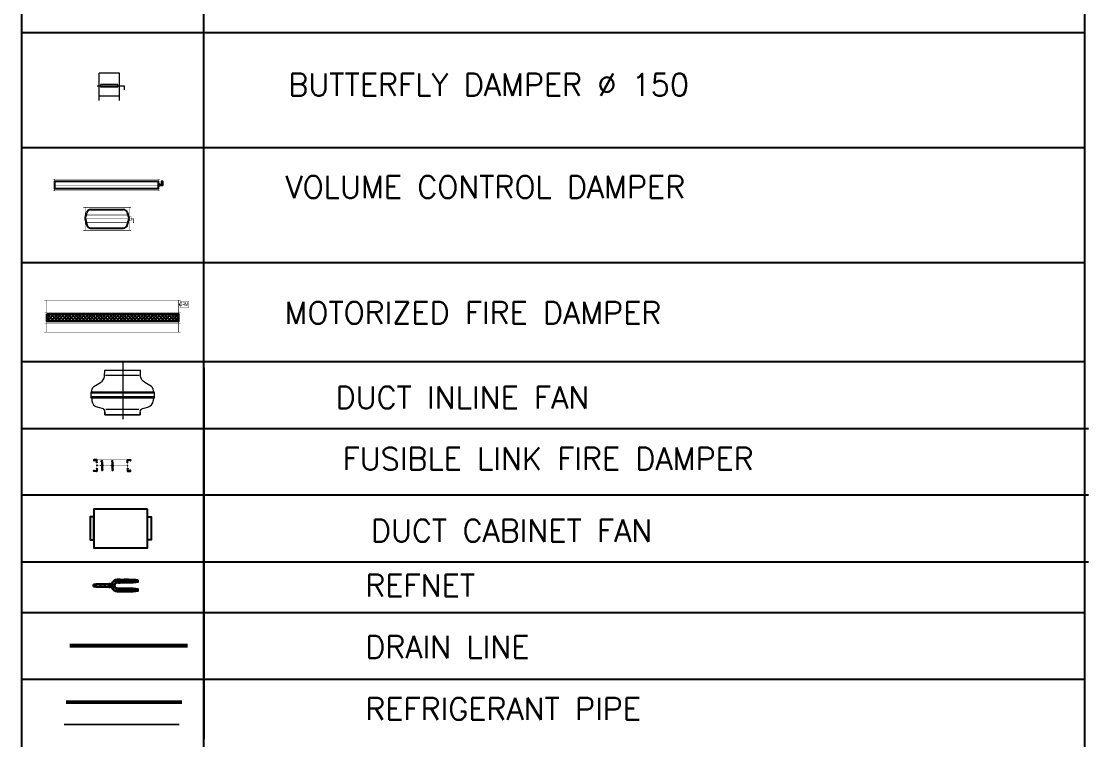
# Model space of a CAD drawing. Header units: millimetres. Extents: x 148480 to 578986, y 39883 to 155062.
# Drawn here: x 375011 to 388940, y 110873 to 120244 of the extents above; entities that cross this region are included whole.
import ezdxf

# ---------------------------------------------------------------- set-up
doc = ezdxf.new("R2010")
doc.units = ezdxf.units.MM
doc.linetypes.add('HIDDEN', pattern=[0.375, 0.25, -0.125])
for name, color, linetype in [('150 dia butterfly damper', 20, 'Continuous'), ('Layer1', 7, 'Continuous'), ('M HVAC DRAIN PIPE', 30, 'Continuous'), ('M HVAC MOTORIZED FIRE DAMPER', 1, 'Continuous'), ('M HVAC-Volume Control Damper', 3, 'Continuous'), ('M-HVAC ELLIPTICAL DUCT', 6, 'Continuous'), ('M-HVAC VRV PIPE', 4, 'Continuous'), ('M-HVAC-SUPPLY AIR DUCT', 4, 'Continuous'), ('M-HVAC-TEXT', 7, 'Continuous'), ('M-LP-HVAC-FFD', 7, 'Continuous')]:
    doc.layers.add(name, color=color, linetype=linetype)
for name, color, linetype, lineweight in [('M-HVAC-CONTROL DAMPERS', 210, 'Continuous', 15), ('M-HVAC-Volume Control Damper', 3, 'Continuous', 9), ("M-NT-HVAC-EXHAUST FAN'", 5, 'Continuous', 15), ('vrv text', 90, 'Continuous', 30)]:
    doc.layers.add(name, color=color, linetype=linetype, lineweight=lineweight)
doc.styles.add('AE', font='arial.ttf', dxfattribs={"width": 0.6, "height": 200})
doc.styles.add('MtX_romans_shx', font='romans.shx')
doc.styles.add('R', font='romans.shx')

# ---------------------------------------------------------------- blocks, each defined once
blk = doc.blocks.new('*U214')
at = {"layer": 'M HVAC-Volume Control Damper'}
for points in [[(-25, -5), (-25, 5), (-50, 5), (-50, 50), (-60, 50), (-60, -5), (-25, -5)], [(1349, 50), (0, 50), (0, -50), (1349, -50)]]:
    blk.add_lwpolyline(points, close=True, dxfattribs=at)
at = {"layer": 'M HVAC-Volume Control Damper', "const_width": 5}
for points in [[(1349, -75), (1349, -75), (-25, -75), (0, -75), (0, 75), (-25, 75), (0, 75), (1349, 75), (1374, 75), (1349, 75), (1349, -75), (1374, -75), (1349, -75)], [(1349, 0), (0, 0)]]:
    blk.add_lwpolyline(points, dxfattribs=at)
blk.add_lwpolyline([(0, -25), (0, 25), (-25, 25), (-25, -25)], close=True, dxfattribs=at)
blk = doc.blocks.new('*U215')
at = {"layer": 'M HVAC MOTORIZED FIRE DAMPER'}
h = blk.add_hatch(dxfattribs=at)
h.set_pattern_fill('ANSI37', color=256, scale=10, style=0)
h.set_pattern_definition([(45, (-12143.204, 9376.83), (-22.45064, 22.45064), []), (135, (-12143.204, 9376.83), (-22.45064, -22.45064), [])])
h.paths.add_polyline_path([(1722, 50), (0, 50), (0, -50), (1722, -50)])
blk.add_line((0, 173), (-21, 173), dxfattribs=at)
for points, const_width in [([(-132, 133), (-21, 133), (-21, 213), (-132, 213)], 4), ([(0, 75), (1722, 75), (1722, 231), (0, 231)], 5), ([(0, -75), (1722, -75), (1722, -187), (0, -187)], 5)]:
    blk.add_lwpolyline(points, close=True, dxfattribs=dict(at, const_width=const_width))
at = {"layer": 'M HVAC MOTORIZED FIRE DAMPER', "const_width": 5}
for points in [[(-25, 231), (1755, 231)], [(1722, -75), (1722, -75), (-25, -75), (0, -75), (0, 75), (-25, 75), (0, 75), (1722, 75), (1747, 75), (1722, 75), (1722, -75), (1747, -75), (1722, -75)], [(-25, -187), (1755, -187)]]:
    blk.add_lwpolyline(points, dxfattribs=at)
at = {"layer": 'M HVAC MOTORIZED FIRE DAMPER'}
blk.add_lwpolyline([(1722, 50), (0, 50), (0, -50), (1722, -50)], close=True, dxfattribs=at)
at = {"layer": 'M HVAC MOTORIZED FIRE DAMPER', "style": 'AE', "width": 0.6}
blk.add_text('MFD', height=50, dxfattribs=at).set_placement((-125, 152))
blk = doc.blocks.new('*U216')
at = {"layer": 'M HVAC-Volume Control Damper', "color": 6}
for p, q in [((144633, -122710), (145064, -122710)), ((144562, -122830), (144585, -122747)), ((144562, -122830), (144585, -122913)), ((145112, -122745), (145138, -122830)), ((145112, -122915), (145138, -122830)), ((144633, -122950), (145064, -122950))]:
    blk.add_line(p, q, dxfattribs=at)
at = {"layer": 'M HVAC-Volume Control Damper', "color": 6, "const_width": 5}
for points in [[(144562, -122680), (144562, -122680), (145162, -122680), (145138, -122680), (145138, -122980), (145162, -122980), (145138, -122980), (144562, -122980), (144537, -122980), (144562, -122980), (144562, -122680), (144537, -122680), (144562, -122680)], [(144562, -122830), (145138, -122830)]]:
    blk.add_lwpolyline(points, dxfattribs=at)
for points in [[(144562, -122880), (145138, -122880), (145138, -122780), (144562, -122780)], [(145138, -122805), (145138, -122855), (145162, -122855), (145162, -122805)], [(145162, -122825), (145162, -122835), (145188, -122835), (145188, -122880), (145198, -122880), (145198, -122825), (145162, -122825)]]:
    blk.add_lwpolyline(points, close=True, dxfattribs=at)
at = {"layer": 'M HVAC-Volume Control Damper', "color": 6}
for centre, start, end in [((144633, -122760), 90, 164.8459), ((145064, -122760), 17.032, 90), ((144633, -122900), 195.1541, 270), ((145064, -122900), 270, 342.968)]:
    blk.add_arc(centre, 50, start, end, dxfattribs=at)
blk = doc.blocks.new('BD-200')
at = {"layer": 'M-HVAC-CONTROL DAMPERS', "color": 20}
for p, q in [((-50, -50), (100, -50)), ((-50, -250), (-50, -50)), ((100, -250), (100, -50)), ((-86, -142.6), (-86, -171.7)), ((112.8, -142.6), (-86, -142.6)), ((-37.8, -153.4), (-37.8, -131.9)), ((-37.8, -131.9), (87.8, -131.9)), ((-37.8, -153.4), (87.8, -153.4)), ((87.8, -153.4), (87.8, -131.9)), ((100, -215.6), (-50, -215.6))]:
    blk.add_line(p, q, dxfattribs=at)
at = {"layer": 'M-HVAC-CONTROL DAMPERS', "color": 20, "const_width": 0.49}
for points in [[(-74.5, -69.6), (-74.5, -64.7), (124.5, -64.7), (124.5, -69.6)], [(-74.6, -215.6), (-74.6, -220.5), (124.5, -220.6), (124.5, -215.7)]]:
    blk.add_lwpolyline(points, close=True, dxfattribs=at)
blk = doc.blocks.new('ex')
at = {"layer": "M-NT-HVAC-EXHAUST FAN'", "color": 8, "linetype": 'HIDDEN', "ltscale": 10}
blk.add_line((148910.7, 86764.9), (148910.7, 86356.1), dxfattribs=at)
at = {"layer": "M-NT-HVAC-EXHAUST FAN'"}
for p, q in [((148785.7, 86703.4), (149035.7, 86703.4)), ((148692.6, 86508.6), (148693.9, 86487.9)), ((149127.9, 86508.6), (149126.6, 86487.9)), ((149034.8, 86389.6), (148785.7, 86389.6)), ((148785.7, 86389.6), (149034.8, 86389.6))]:
    blk.add_line(p, q, dxfattribs=at)
at = {"layer": "M-NT-HVAC-EXHAUST FAN'", "color": 8, "ltscale": 30}
for p, q in [((149134.8, 86540.7), (148685.7, 86540.7)), ((149134.8, 86516.1), (148685.7, 86516.1))]:
    blk.add_line(p, q, dxfattribs=at)
at = {"layer": "M-NT-HVAC-EXHAUST FAN'"}
for points in [[(148692.8, 86548.2), (148692.8, 86558.4, -0.308053), (148717.6, 86594.8), (148754.4, 86617.3, 0.232282), (148783.2, 86660), (148784.8, 86703.4)], [(149127.7, 86548.2), (149127.7, 86558.4, 0.308053), (149102.9, 86594.8), (149066.1, 86617.3, -0.232282), (149037.3, 86660), (149035.7, 86703.4)], [(149034.8, 86409.9), (149034.8, 86389.6), (148785.7, 86389.6), (148785.7, 86409.9, 0.346149), (148766.6, 86434.2), (148732, 86442.6)], [(148785.7, 86409.9), (148785.7, 86389.6), (149034.8, 86389.6), (149034.8, 86409.9, -0.346149), (149053.9, 86434.2), (149088.5, 86442.6)]]:
    blk.add_lwpolyline(points, format="xyb", dxfattribs=at)
blk.add_lwpolyline([(149134.8, 86508.6), (149134.8, 86548.2), (148685.7, 86548.2), (148685.7, 86508.6)], close=True, dxfattribs=at)
at = {"layer": "M-NT-HVAC-EXHAUST FAN'", "color": 8, "ltscale": 30}
for points in [[(149027.9, 86667.2, 0), (148789.1, 86667.2, 0)], [(149025.3, 86426.7, 0), (148791.7, 86426.7, 0)]]:
    blk.add_polyline3d(points, dxfattribs=at)
at = {"layer": "M-NT-HVAC-EXHAUST FAN'"}
for centre, start, end in [((148743.8, 86491.2), 183.7314, 256.37301), ((149076.7, 86491.2), 283.62699, 356.2686)]:
    blk.add_arc(centre, 50, start, end, dxfattribs=at)
blk = doc.blocks.new('*U213')
for p, q in [((-739, -575), (-739, -569)), ((-730, -562), (-738, -566)), ((-730, -582), (-738, -578)), ((-737, -575), (-737, -569)), ((-731, -565), (-736, -568)), ((-731, -579), (-736, -576)), ((-730, -565), (-724, -568)), ((-730, -579), (-724, -576)), ((-729, -563), (-723, -566)), ((-729, -581), (-723, -578)), ((-723, -575), (-723, -569)), ((-721, -575), (-721, -569)), ((-604, -575), (-604, -569)), ((-595, -562), (-603, -566)), ((-595, -582), (-603, -578)), ((-602, -575), (-602, -569)), ((-596, -565), (-601, -568)), ((-596, -579), (-601, -576)), ((-595, -565), (-589, -568)), ((-595, -579), (-589, -576)), ((-594, -563), (-588, -566)), ((-594, -581), (-588, -578)), ((-588, -575), (-588, -569)), ((-586, -575), (-586, -569))]:
    blk.add_line(p, q)
for points in [[(-730, -562), (-730, -524), (-739, -515), (-730, -505), (-729, -506), (-737, -515), (-729, -523), (-729, -563)], [(-595, -562), (-595, -524), (-604, -515), (-595, -505), (-594, -506), (-602, -515), (-594, -523), (-594, -563)], [(-729, -581), (-729, -621), (-720, -629), (-729, -639), (-730, -638), (-722, -629), (-730, -621), (-730, -582)], [(-594, -581), (-594, -621), (-585, -629), (-594, -639), (-595, -638), (-587, -629), (-595, -621), (-595, -582)]]:
    blk.add_lwpolyline(points)
for centre in [(-730, -572), (-595, -572)]:
    blk.add_circle(centre, 5.89)
for centre, radius, start, end in [((-736, -569), 3.12, 120, 180), ((-736, -575), 3.12, 180, 240), ((-736, -569), 0.914, 120, 180), ((-736, -575), 0.914, 180, 240), ((-730, -566), 0.914, 60, 120), ((-730, -579), 0.914, 240, 300), ((-724, -569), 0.914, 0, 60), ((-724, -575), 0.914, 300, 0), ((-724, -569), 3.12, 0, 60), ((-724, -575), 3.12, 300, 0), ((-601, -569), 3.12, 120, 180), ((-601, -575), 3.12, 180, 240), ((-601, -569), 0.914, 120, 180), ((-601, -575), 0.914, 180, 240), ((-595, -566), 0.914, 60, 120), ((-595, -579), 0.914, 240, 300), ((-589, -569), 0.914, 0, 60), ((-589, -575), 0.914, 300, 0), ((-589, -569), 3.12, 0, 60), ((-589, -575), 3.12, 300, 0)]:
    blk.add_arc(centre, radius, start, end)
at = {"layer": 'M-LP-HVAC-FFD'}
for p, q in [((-836, -498), (-836, -507)), ((-801, -497), (-835, -497)), ((-835, -498), (-835, -507)), ((-801, -498), (-835, -498)), ((-835, -507), (-834, -507)), ((-835, -508), (-834, -508)), ((-834, -507), (-832, -504)), ((-833, -507), (-832, -504)), ((-831, -502), (-799, -502)), ((-831, -503), (-799, -503)), ((-801, -501), (-801, -498)), ((-800, -498), (-800, -500)), ((-800, -500), (-800, -498)), ((-800, -500), (-800, -500)), ((-797, -497), (-799, -497)), ((-797, -498), (-799, -498)), ((-799, -498), (-799, -501)), ((-797, -498), (-799, -498)), ((-797, -532), (-799, -535)), ((-798, -532), (-799, -535)), ((-799, -535), (-799, -535)), ((-798, -531), (-798, -504)), ((-797, -497), (-797, -497)), ((-797, -497), (-797, -497)), ((-797, -537), (-797, -498)), ((-797, -532), (-797, -504)), ((-797, -537), (-796, -537)), ((-796, -537), (-796, -498)), ((-398, -537), (-398, -498)), ((-397, -537), (-398, -537)), ((-397, -497), (-395, -497)), ((-397, -497), (-397, -497)), ((-397, -497), (-397, -497)), ((-397, -537), (-397, -498)), ((-397, -498), (-395, -498)), ((-397, -498), (-395, -498)), ((-397, -532), (-397, -504)), ((-397, -532), (-395, -535)), ((-396, -531), (-396, -504)), ((-396, -532), (-394, -535)), ((-395, -498), (-395, -501)), ((-363, -502), (-395, -502)), ((-363, -503), (-395, -503)), ((-395, -535), (-394, -535)), ((-394, -498), (-394, -500)), ((-394, -500), (-394, -498)), ((-394, -500), (-394, -500)), ((-393, -497), (-359, -497)), ((-393, -501), (-393, -498)), ((-393, -498), (-359, -498)), ((-361, -507), (-362, -504)), ((-360, -507), (-361, -504)), ((-359, -507), (-360, -507)), ((-359, -508), (-360, -508)), ((-359, -498), (-359, -507)), ((-358, -498), (-358, -507)), ((-836, -646), (-836, -637)), ((-835, -636), (-834, -636)), ((-835, -637), (-834, -637)), ((-835, -646), (-835, -637)), ((-801, -646), (-835, -646)), ((-801, -647), (-835, -647)), ((-834, -637), (-832, -640)), ((-833, -637), (-832, -640)), ((-831, -641), (-799, -641)), ((-831, -642), (-799, -642)), ((-801, -643), (-801, -646)), ((-800, -644), (-800, -644)), ((-800, -646), (-800, -644)), ((-800, -644), (-800, -646)), ((-799, -608), (-799, -609)), ((-797, -612), (-799, -608)), ((-798, -612), (-799, -609)), ((-799, -646), (-799, -643)), ((-797, -646), (-799, -646)), ((-797, -646), (-799, -646)), ((-797, -647), (-799, -647)), ((-798, -612), (-798, -639)), ((-797, -572), (-797, -578)), ((-791, -572), (-797, -572)), ((-796, -573), (-797, -573)), ((-796, -578), (-797, -578)), ((-797, -607), (-797, -646)), ((-797, -607), (-796, -607)), ((-797, -612), (-797, -639)), ((-797, -647), (-797, -647)), ((-797, -647), (-797, -647)), ((-796, -573), (-796, -572)), ((-796, -573), (-796, -578)), ((-791, -573), (-796, -573)), ((-796, -607), (-796, -646)), ((-791, -573), (-791, -572)), ((-403, -571), (-403, -572)), ((-403, -571), (-398, -571)), ((-403, -571), (-403, -572)), ((-403, -572), (-397, -572)), ((-403, -572), (-397, -572)), ((-398, -571), (-398, -566)), ((-398, -566), (-397, -566)), ((-398, -571), (-397, -571)), ((-398, -571), (-398, -572)), ((-398, -607), (-398, -646)), ((-397, -607), (-398, -607)), ((-397, -572), (-397, -566)), ((-397, -607), (-397, -646)), ((-397, -612), (-395, -608)), ((-397, -612), (-397, -639)), ((-397, -646), (-395, -646)), ((-397, -646), (-395, -646)), ((-397, -647), (-395, -647)), ((-397, -647), (-397, -647)), ((-397, -647), (-397, -647)), ((-396, -612), (-394, -609)), ((-396, -612), (-396, -639)), ((-395, -608), (-394, -609)), ((-363, -641), (-395, -641)), ((-363, -641), (-395, -641)), ((-395, -646), (-395, -643)), ((-394, -644), (-394, -644)), ((-394, -646), (-394, -644)), ((-394, -644), (-394, -646)), ((-393, -643), (-393, -646)), ((-393, -646), (-359, -646)), ((-393, -647), (-359, -647)), ((-361, -637), (-362, -640)), ((-360, -637), (-361, -640)), ((-359, -636), (-360, -636)), ((-359, -637), (-360, -637)), ((-359, -646), (-359, -637)), ((-358, -646), (-358, -637))]:
    blk.add_line(p, q, dxfattribs=at)
at = {"layer": 'M-LP-HVAC-FFD', "color": 5, "const_width": 2}
blk.add_lwpolyline([(-797, -647), (-797, -497), (-397, -497), (-397, -647)], close=True, dxfattribs=at)
at = {"layer": 'M-LP-HVAC-FFD', "color": 1, "lineweight": 5, "const_width": 2}
blk.add_lwpolyline([(-791, -572), (-403, -572)], dxfattribs=at)
at = {"layer": 'M-LP-HVAC-FFD'}
for centre, radius, start, end in [((-835, -498), 1.17, 90, 180), ((-835, -507), 1.17, 180, 270), ((-835, -498), 0.291, 90, 180), ((-835, -507), 0.291, 180, 270), ((-834, -507), 1.17, 270, 336.2511), ((-834, -507), 0.291, 270, 336.2511), ((-831, -504), 2.04, 90, 156.2511), ((-831, -504), 1.17, 90, 156.2511), ((-801, -498), 1.17, 0, 90), ((-801, -498), 0.291, 0, 90), ((-800, -501), 0.947, 180, 0), ((-799, -498), 1.17, 90, 180), ((-799, -498), 0.291, 90, 180), ((-799, -504), 2.04, 0.7884, 90), ((-799, -504), 1.17, 0.7884, 90), ((-799, -531), 1.17, 335.7152, 0.7884), ((-797, -498), 1.17, 0, 90), ((-797, -498), 0.291, 0, 90), ((-798, -532), 1.17, 335.7152, 0.7884), ((-397, -498), 1.17, 90, 180), ((-397, -498), 0.291, 90, 180), ((-395, -504), 2.04, 90, 179.2116), ((-396, -532), 1.17, 179.2116, 204.2848), ((-395, -504), 1.17, 90, 179.2116), ((-395, -531), 1.17, 179.2116, 204.2848), ((-395, -498), 1.17, 0, 90), ((-395, -498), 0.291, 0, 90), ((-394, -501), 0.947, 180, 0), ((-393, -498), 1.17, 90, 180), ((-393, -498), 0.291, 90, 180), ((-363, -504), 2.04, 23.7489, 90), ((-363, -504), 1.17, 23.7489, 90), ((-360, -507), 1.17, 203.7489, 270), ((-360, -507), 0.291, 203.7489, 270), ((-359, -498), 1.17, 0, 90), ((-359, -498), 0.291, 0, 90), ((-359, -507), 1.17, 270, 0), ((-359, -507), 0.291, 270, 0), ((-835, -637), 1.17, 90, 180), ((-835, -646), 1.17, 180, 270), ((-835, -637), 0.291, 90, 180), ((-835, -646), 0.291, 180, 270), ((-834, -637), 1.17, 23.7489, 90), ((-834, -637), 0.291, 23.7489, 90), ((-831, -639), 1.17, 203.7489, 270), ((-831, -639), 2.04, 203.7489, 270), ((-800, -643), 0.947, 0, 180), ((-801, -646), 1.17, 270, 0), ((-801, -646), 0.291, 270, 0), ((-799, -646), 1.17, 180, 270), ((-799, -639), 1.17, 270, 359.2116), ((-799, -639), 2.04, 270, 359.2116), ((-799, -646), 0.291, 180, 270), ((-799, -612), 1.17, 359.2116, 24.2848), ((-796, -573), 1.17, 90, 180), ((-798, -612), 1.17, 359.2116, 24.2848), ((-797, -646), 1.17, 270, 0), ((-797, -646), 0.291, 270, 0), ((-796, -573), 0.291, 90, 180), ((-398, -571), 1.17, 270, 0), ((-398, -571), 0.291, 270, 0), ((-397, -646), 1.17, 180, 270), ((-396, -612), 1.17, 155.7152, 180.7884), ((-395, -639), 2.04, 180.7884, 270), ((-397, -646), 0.291, 180, 270), ((-395, -612), 1.17, 155.7152, 180.7884), ((-395, -639), 1.17, 180.7884, 270), ((-394, -643), 0.947, 0, 180), ((-395, -646), 1.17, 270, 0), ((-395, -646), 0.291, 270, 0), ((-393, -646), 1.17, 180, 270), ((-393, -646), 0.291, 180, 270), ((-363, -639), 1.17, 270, 336.2511), ((-363, -639), 2.04, 270, 336.2511), ((-360, -637), 1.17, 90, 156.2511), ((-360, -637), 0.291, 90, 156.2511), ((-359, -637), 1.17, 0, 90), ((-359, -637), 0.291, 0, 90), ((-359, -646), 1.17, 270, 0), ((-359, -646), 0.291, 270, 0)]:
    blk.add_arc(centre, radius, start, end, dxfattribs=at)
blk = doc.blocks.new('zw$4E06')
at = {"layer": 'vrv text'}
for points in [[(-121, 47), (-125, 47, 0.219765), (-200, 9), (-201, 7), (-203, 6), (-204, 4), (-205, 2, 0.042815), (-212, -11), (-213, -13), (-214, -15), (-215, -17), (-215, -19), (-216, -21), (-216, -21), (-217, -22), (-217, -22), (-217, -23), (-217, -24), (-218, -25), (-219, -26), (-219, -26), (-220, -26), (-220, -27), (-220, -27), (-221, -28), (-222, -28), (-222, -28), (-222, -29), (-223, -29), (-224, -29)], [(-121, 50), (-123, 50, 0.309599), (-218, -18), (-219, -19)], [(-121, 4), (-124, 4, 0.392074), (-178, -52), (-178, -53), (-178, -55, 0.393328), (-124, -110), (-121, -110)], [(-121, 1), (-123, 1), (-124, 0, 0.390764), (-175, -52), (-175, -55, 0.390298), (-124, -107), (-121, -107)], [(-231, -32), (-231, -32, 0.021844), (-210, -47), (-200, -53), (-205, -43)], [(-205, -64), (-200, -53), (-210, -60, 0.03043), (-231, -75), (-231, -75)], [(-121, -154), (-123, -154, -0.308139), (-215, -88), (-216, -86), (-216, -85), (-217, -85), (-217, -84), (-217, -84), (-217, -83), (-218, -83), (-218, -82), (-218, -82), (-219, -81), (-219, -81), (-220, -80), (-220, -80), (-220, -79), (-221, -79), (-222, -79), (-222, -78), (-222, -78, 0.112916), (-230, -75), (-231, -75), (-231, -75)], [(-121, -157), (-123, -157, -0.307918), (-218, -89), (-219, -87), (-219, -87), (-219, -86), (-220, -86), (-220, -85), (-220, -85), (-220, -84), (-221, -84), (-221, -83), (-221, -83), (-222, -83), (-222, -82), (-222, -82), (-223, -82), (-223, -81), (-223, -81), (-224, -81), (-224, -80), (-225, -80), (-225, -80), (-225, -80), (-226, -79), (-227, -79), (-227, -79), (-227, -79), (-228, -79), (-229, -79), (-229, -78), (-230, -78), (-231, -78), (-231, -78)]]:
    blk.add_lwpolyline(points, format="xyb", dxfattribs=at)
for points in [[(-206, 0), (-209, 2)], [(-202, 6), (-205, 8)], [(-198, 11), (-201, 13)], [(-194, 16), (-196, 18)], [(-189, 20), (-191, 23)], [(-184, 25), (-186, 27)], [(-179, 29), (-181, 31)], [(-173, 33), (-175, 35)], [(-167, 36), (-169, 38)], [(-161, 39), (-163, 41)], [(-154, 42), (-156, 44)], [(-147, 44), (-149, 46)], [(-139, 45), (-142, 48)], [(-131, 46), (-133, 49)], [(-131, -1), (-133, 2)], [(-122, 47), (-125, 50)], [(-122, 0), (-125, 3)], [(-76, 50), (-76, 53), (-104, 53), (-109, 50), (-121, 50)], [(-103, 50), (-108, 47), (-121, 47)], [(-121, 3), (-121, 47)], [(-121, 3), (-108, 3), (-103, 0), (-76, 0), (-76, -3), (-104, -3), (-109, 0), (-121, 0)], [(-113, 0), (-116, 3)], [(-112, 47), (-115, 50)], [(-108, 3), (-108, 47)], [(-105, 49), (-107, 51)], [(-100, -3), (-104, 1)], [(-103, 50), (-103, 40)], [(-76, 0), (-76, 50), (-103, 50), (-103, 0)], [(-103, 48), (-5, 48), (-3, 50), (0, 50)], [(-103, 2), (-103, 49)], [(-103, 1), (-103, 48)], [(-103, 47), (-103, 0)], [(0, 47), (-2, 47), (-4, 46), (-103, 46)], [(-4, 46), (-4, 4), (-103, 4)], [(-103, 45), (-103, 3)], [(0, 0), (-3, 0), (-5, 1), (-103, 1)], [(-96, 50), (-100, 53)], [(-91, -3), (-94, 0)], [(-87, 50), (-90, 53)], [(-81, -3), (-84, 0)], [(-78, 50), (-81, 53)], [(-76, 50), (-76, 40)], [(-26, 46), (-33, 46)], [(-26, 4), (-33, 4)], [(-4, 4), (-2, 3)], [(-2, 47), (-2, 3), (0, 3)], [(151, 48), (73, 48), (70, 50), (-1, 50)], [(70, 3), (-1, 3)], [(0, 47), (70, 47), (72, 46), (151, 46), (158, 42), (196, 42), (203, 38), (203, 13), (196, 8), (158, 8), (151, 4), (72, 4), (70, 3)], [(0, 0), (70, 0)], [(70, 47), (70, 3)], [(70, 0), (73, 1), (151, 1), (159, 6), (196, 6), (203, 10), (236, 10), (236, 40), (203, 40), (196, 44)], [(72, 46), (72, 4)], [(93, 46), (101, 46)], [(93, 4), (101, 4)], [(159, 44), (151, 48)], [(151, 46), (151, 4)], [(158, 42), (158, 8)], [(196, 44), (159, 44)], [(196, 42), (196, 8)], [(203, 38), (236, 38)], [(203, 13), (236, 13)], [(-500, -74), (-500, -32), (-507, -37), (-545, -37), (-545, -34)], [(-545, -34), (-508, -34)], [(-545, -37), (-545, -70)], [(-545, -70), (-507, -70), (-500, -74), (-421, -74)], [(-545, -73), (-545, -70)], [(-508, -73), (-545, -73)], [(-508, -34), (-501, -30)], [(-501, -77), (-508, -73)], [(-507, -37), (-507, -70)], [(-501, -30), (-422, -30)], [(-422, -77), (-501, -77)], [(-349, -31), (-419, -31), (-421, -32), (-500, -32)], [(-443, -32), (-450, -32)], [(-443, -74), (-450, -74)], [(-422, -30), (-419, -28)], [(-419, -78), (-422, -77)], [(-421, -32), (-421, -74), (-419, -76)], [(-419, -28), (-348, -28)], [(-419, -31), (-419, -76), (-349, -76)], [(-349, -78), (-419, -78)], [(-247, -30), (-344, -30), (-347, -28), (-349, -28)], [(-349, -31), (-347, -31), (-345, -32), (-247, -32)], [(-347, -31), (-347, -76), (-349, -76)], [(-349, -78), (-347, -78)], [(-345, -74), (-347, -76)], [(-347, -78), (-344, -77)], [(-345, -32), (-345, -74), (-247, -74)], [(-344, -77), (-247, -77)], [(-324, -32), (-316, -32)], [(-324, -74), (-316, -74)], [(-241, -28), (-246, -25), (-273, -25), (-273, -28), (-247, -28), (-242, -32)], [(-272, -28), (-273, -27)], [(-273, -28), (-273, -41)], [(-273, -78), (-273, -28)], [(-231, -75), (-242, -75), (-247, -78), (-273, -78), (-273, -81), (-246, -81), (-241, -78), (-231, -78)], [(-266, -81), (-269, -78)], [(-263, -28), (-266, -25)], [(-257, -81), (-260, -78)], [(-253, -28), (-256, -25)], [(-247, -81), (-251, -78)], [(-241, -32), (-247, -25)], [(-247, -28), (-247, -41)], [(-247, -78), (-247, -28)], [(-247, -76), (-247, -28), (-247, -76)], [(-247, -77), (-247, -30)], [(-247, -77), (-247, -30)], [(-241, -79), (-243, -76)], [(-242, -75), (-242, -32)], [(-242, -32), (-231, -32)], [(-241, -28), (-231, -28)], [(-232, -78), (-235, -75)], [(-231, -32), (-234, -28)], [(-231, -28), (-230, -28), (-229, -28), (-229, -28), (-228, -28), (-228, -28), (-227, -28), (-227, -28), (-227, -27), (-226, -27), (-225, -27), (-225, -27), (-225, -26), (-224, -26), (-224, -26), (-223, -25), (-223, -25), (-222, -25), (-222, -24), (-222, -24), (-221, -24), (-221, -23), (-221, -23), (-220, -22), (-220, -22), (-220, -22), (-220, -21), (-219, -21), (-219, -20), (-219, -20)], [(-229, -31), (-230, -32), (-231, -32)], [(-224, -30), (-226, -27)], [(-217, -83), (-223, -77)], [(-219, -25), (-221, -23)], [(-215, -19), (-218, -17)], [(-210, -100), (-217, -93)], [(-216, -21), (-216, -21)], [(-216, -86), (-216, -86)], [(-213, -13), (-215, -10)], [(-210, -6), (-212, -4)], [(-183, -136), (-204, -115)], [(-175, -50), (-178, -48)], [(-174, -60), (-178, -57)], [(-174, -42), (-176, -40)], [(-171, -73), (-176, -68)], [(-172, -35), (-174, -32)], [(-169, -28), (-171, -26)], [(-153, -100), (-168, -85)], [(-161, -149), (-168, -142)], [(-165, -22), (-167, -20)], [(-161, -17), (-163, -15)], [(-156, -13), (-158, -10)], [(-151, -8), (-153, -6)], [(-147, -154), (-151, -149)], [(-145, -5), (-147, -3)], [(-138, -2), (-141, 0)], [(-135, -156), (-139, -152)], [(-125, -110), (-128, -107)], [(-125, -157), (-128, -153)], [(-76, -107), (-76, -104), (-104, -104), (-109, -107), (-121, -107)], [(-121, -154), (-121, -110), (-108, -110), (-103, -107), (-76, -107)], [(-109, -157), (-104, -160), (-76, -160), (-76, -157), (-103, -157), (-108, -154), (-121, -154)], [(-121, -157), (-109, -157)], [(-115, -110), (-118, -107)], [(-115, -157), (-118, -154)], [(-107, -109), (-109, -107)], [(-103, -160), (-109, -154)], [(-108, -154), (-108, -110)], [(-103, -108), (-5, -108), (-3, -106), (0, -106)], [(-103, -107), (-103, -118)], [(-103, -157), (-103, -107)], [(-103, -155), (-103, -108)], [(0, -109), (-2, -109), (-5, -110), (-103, -110)], [(-5, -110), (-5, -152), (-103, -152)], [(-103, -157), (-103, -110)], [(-5, -155), (-103, -155)], [(-99, -107), (-102, -104)], [(-93, -160), (-96, -157)], [(-90, -107), (-93, -104)], [(-84, -160), (-87, -157)], [(-81, -107), (-84, -104)], [(-76, -158), (-78, -157)], [(-76, -107), (-76, -118)], [(-76, -157), (-76, -107)], [(-26, -110), (-34, -110)], [(-26, -152), (-34, -152)], [(-5, -152), (-2, -154), (0, -154)], [(-3, -156), (-5, -155)], [(0, -156), (-3, -156)], [(-2, -154), (-2, -109)], [(151, -108), (72, -108), (70, -106), (-1, -106)], [(69, -154), (-1, -154)], [(0, -109), (69, -109), (71, -110), (150, -110)], [(0, -156), (70, -156)], [(69, -109), (69, -154)], [(196, -148), (158, -148), (150, -152), (71, -152), (69, -154)], [(70, -156), (72, -155)], [(71, -110), (71, -152)], [(72, -155), (151, -155), (158, -151), (196, -151)], [(93, -110), (101, -110)], [(93, -152), (101, -152)], [(150, -110), (150, -152)], [(150, -110), (158, -115), (196, -115), (203, -119), (203, -144), (196, -148)], [(158, -112), (151, -108)], [(196, -112), (158, -112)], [(158, -115), (158, -148)], [(196, -112), (203, -116), (235, -116), (235, -147), (203, -147), (196, -151)], [(196, -115), (196, -148)], [(203, -119), (235, -119)], [(203, -144), (235, -144)]]:
    blk.add_lwpolyline(points, dxfattribs=at)
for points in [[(-224, -29), (-225, -31), (-227, -31), (-229, -31)], [(-205, -43), (-210, -36), (-212, -28), (-216, -21)], [(-216, -86), (-212, -78), (-209, -71), (-205, -64)]]:
    blk.add_open_spline(points, degree=3, dxfattribs=at)
blk = doc.blocks.new('FAN PANTRY ROOM')
at = {"layer": 'M-HVAC ELLIPTICAL DUCT', "color": 6, "linetype": 'Continuous', "elevation": 0}
for points in [[(375777, 113600), (375777, 114298), (375275, 114298), (375275, 113600)], [(375376, 114298), (375676, 114298), (375676, 114348), (375376, 114348)], [(375376, 113600), (375676, 113600), (375676, 113550), (375376, 113550)]]:
    blk.add_lwpolyline(points, close=True, dxfattribs=at)

msp = doc.modelspace()

# ---------------------------------------------------------------- linework, layer by layer
at = {"layer": 'Layer1', "color": 2, "linetype": 'Continuous', "const_width": 20}
msp.add_lwpolyline([(375567, 111069.7), (377073.1, 111069.7)], dxfattribs=at)
at = {"layer": 'M HVAC DRAIN PIPE', "color": 76, "linetype": 'Continuous', "const_width": 50}
msp.add_lwpolyline([(377182.1, 112099.6), (375642.7, 112099.6)], dxfattribs=at)
at = {"layer": 'M-HVAC VRV PIPE', "color": 4, "linetype": 'Continuous', "const_width": 50}
msp.add_lwpolyline([(375593.3, 111361.8), (377108.2, 111361.8)], dxfattribs=at)
at = {"layer": 'M-HVAC-SUPPLY AIR DUCT', "color": 7}
for p, q in [((375010.5, 133951.9), (375010.5, 106027.6)), ((377388.1, 133951.9), (377388.1, 106027.6)), ((377388.1, 133951.8), (377390.8, 110880.9)), ((375010.5, 120098.5), (388888.1, 120098.5)), ((375010.5, 118598.5), (388888.1, 118598.5)), ((375010.5, 117098.5), (388888.1, 117098.5)), ((375010.5, 115805.1), (388888.1, 115805.1)), ((375010.5, 114930.8), (388940.2, 114930.8)), ((375010.5, 114067.1), (388940.2, 114067.1)), ((375010.5, 114067.1), (388888.1, 114067.1)), ((375010.5, 113192.9), (388940.2, 113192.9)), ((375010.5, 113192.9), (388940.2, 113192.9)), ((375010.5, 112531.4), (388888.1, 112531.4)), ((375010.5, 111661.9), (388888.1, 111661.9))]:
    msp.add_line(p, q, dxfattribs=at)
msp.add_lwpolyline([(375027.9, 133951.8), (388888.1, 133951.8), (388888.1, 106027.6)], dxfattribs=at)

# ---------------------------------------------------------------- block references
at = {"layer": '150 dia butterfly damper', "xscale": -1.773043718868, "yscale": 1.773043718868, "zscale": 1.773043718868}
msp.add_blockref('BD-200', (376201.7, 119656.5), dxfattribs=at)
at = {"layer": 'M HVAC MOTORIZED FIRE DAMPER', "xscale": -1}
msp.add_blockref('*U215', (377063.5, 116376.7, 0.2), dxfattribs=at)
at = {"layer": 'M HVAC-Volume Control Damper', "linetype": 'Continuous', "xscale": -1}
msp.add_blockref('*U214', (376794.5, 118108.7), dxfattribs=at)
at = {"layer": 'M-HVAC ELLIPTICAL DUCT', "color": 6, "linetype": 'Continuous', "rotation": 90}
msp.add_blockref('FAN PANTRY ROOM', (490255.9, -261897.8), dxfattribs=at)
at = {"layer": 'M-HVAC-Volume Control Damper', "lineweight": -2}
msp.add_blockref('*U216', (231281.4, 240497.6), dxfattribs=at)
at = {"layer": 'M-LP-HVAC-FFD', "rotation": 359.9999999999999}
msp.add_blockref('*U213', (376793.4, 115021.3), dxfattribs=at)
at = {"layer": "M-NT-HVAC-EXHAUST FAN'", "ltscale": 500, "xscale": 1.847984644913986, "yscale": 1.847984644913986, "zscale": 1.847984644913986, "rotation": 359.9999999998398}
msp.add_blockref('ex', (101148.4, -44534.3), dxfattribs=at)
at = {"layer": 'vrv text', "xscale": 0.7447286262668819, "yscale": 0.7447286262668819, "zscale": 0.7447286262668819}
msp.add_blockref('zw$4E06', (376356.5, 112922.9), dxfattribs=at)

# ---------------------------------------------------------------- texts
at = {"layer": 'M-HVAC-TEXT', "color": 7, "style": 'MtX_romans_shx'}
for s, height, p in [('REFNET', 290.46, (379499.8, 112738.3)), ('DRAIN LINE', 290.46, (379499.8, 111936)), ('REFRIGERANT PIPE', 290.461, (379499.8, 111128.9))]:
    msp.add_text(s, height=height, dxfattribs=at).set_placement(p)
at = {"layer": 'M-HVAC-TEXT', "color": 7, "char_height": 290.461, "width": 13359.771, "attachment_point": 2, "style": 'R'}
for s, insert in [('BUTTERFLY DAMPER %%C 150', (381109.2, 119563.3)), ('VOLUME CONTROL DAMPER', (381067.1, 118227.7)), ('MOTORIZED FIRE DAMPER ', (380904.7, 116586.8)), ('DUCT INLINE FAN', (380767.7, 115482.2)), ('FUSIBLE LINK FIRE DAMPER ', (381886.3, 114682.7)), ('DUCT CABINET FAN', (381409.6, 113744.2))]:
    msp.add_mtext(s, dxfattribs=dict(at, insert=insert))

doc.saveas('drawing.dxf')
